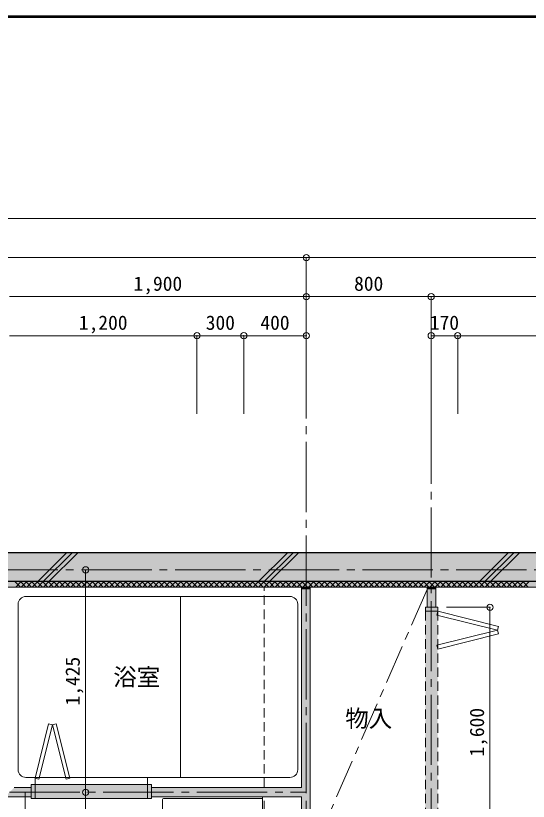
# Model space of a CAD drawing. Units: millimetres at full size, sheet at 1:50. Extents: x -9674 to 9699, y -6794 to 6791.
# Drawn here: x 162 to 3444, y 1759 to 6791 of the extents above; entities that cross this region are included whole.
import ezdxf
from ezdxf.enums import TextEntityAlignment as Align

# ---------------------------------------------------------------- set-up
doc = ezdxf.new("R2010")
doc.units = ezdxf.units.MM
doc.header["$LTSCALE"] = 50
doc.header["$PDMODE"] = 32
doc.header["$PDSIZE"] = 40
for name, pattern in [('CHAIN1', [8, 5, -1, 1, -1]), ('CHAIN2', [12, 9, -1, 1, -1]), ('DASHED1', [1.8, 1.2, -0.6])]:
    doc.linetypes.add(name, pattern=pattern)
for name, color, linetype, lineweight in [('0-0_図面枠', 7, 'Continuous', 9), ('1-0_芯', 7, 'CHAIN2', 9), ('1-1_躯体', 2, 'Continuous', 25), ('1-2_間仕切', 3, 'Continuous', 18), ('1-3_建具', 3, 'Continuous', 18), ('1-5_設備', 7, 'Continuous', 9), ('1-7_その他', 7, 'DASHED1', 9), ('1-8_ハッチ', 4, 'Continuous', 9), ('1-A_文字', 7, 'Continuous', 9), ('1-B_寸法', 7, 'Continuous', 9), ('1-C_梁', 7, 'DASHED1', 9), ('1-D_記号', 7, 'CHAIN1', 9)]:
    doc.layers.add(name, color=color, linetype=linetype, lineweight=lineweight)
for name, color, linetype in [('4-0', 1, 'Continuous'), ('4-2', 4, 'Continuous'), ('4-F', 4, 'Continuous')]:
    doc.layers.add(name, color=color, linetype=linetype)
doc.styles.add('ＭＳ ゴシック', font='')
doc.styles.get('ＭＳ ゴシック').set_extended_font_data('MS Gothic')

msp = doc.modelspace()

# ---------------------------------------------------------------- linework, layer by layer
at = {"layer": '0-0_図面枠'}
for p, q in [((9697.16, 6789.66), (-9672.16, 6789.66)), ((9695.4, 6787.9), (-9670.4, 6787.9)), ((-9668.64, 6786.14), (9693.64, 6786.14)), ((9691.87, 6784.38), (-9666.87, 6784.38)), ((9690.11, 6782.61), (-9665.11, 6782.61)), ((9688.35, 6780.85), (-9663.35, 6780.85))]:
    msp.add_line(p, q, dxfattribs=at)
msp.add_lwpolyline([(9698.92, -6793.93), (9698.92, 6791.43), (-9673.92, 6791.43)], dxfattribs=at)
at = {"layer": '1-0_芯'}
for p, q in [((2022.5, -4188.13), (2022.5, 4241.87)), ((2822.5, 4241.87), (2822.5, 771.87)), ((-8417.5, 3241.87), (8192.5, 3241.87)), ((122.5, 1816.87), (2022.5, 1816.87))]:
    msp.add_line(p, q, dxfattribs=at)
at = {"layer": '1-1_躯体'}
for p, q in [((6382.5, 3351.87), (-6917.5, 3351.87)), ((6182.5, 3166.87), (-6617.5, 3166.87))]:
    msp.add_line(p, q, dxfattribs=at)
at = {"layer": '1-2_間仕切'}
for p, q in [((1992.5, 1846.87), (1992.5, 3131.87)), ((2048.5, 1401.87), (2048.5, 3131.87)), ((2796.5, 3131.87), (2796.5, 3001.87)), ((2852.5, 3001.87), (2852.5, 3131.87)), ((152.5, 1846.87), (260.5, 1846.87)), ((1030.5, 1846.87), (1992.5, 1846.87)), ((92.5, 1786.87), (260.5, 1786.87)), ((1030.5, 1786.87), (1992.5, 1786.87)), ((1992.5, 801.87), (1992.5, 1786.87))]:
    msp.add_line(p, q, dxfattribs=at)
at = {"layer": '1-3_建具', "color": 7, "lineweight": 9}
for p, q in [((2865, 3001.87), (2785, 3001.87)), ((2858.94, 2952.62), (2865, 2976.87)), ((2865, 2976.87), (2865, 3001.87)), ((2858.94, 2758.59), (3246.99, 2855.6)), ((3253.06, 2831.35), (2865, 2734.33)), ((3246.99, 2855.6), (3253.06, 2831.35)), ((2858.94, 2758.59), (2865, 2734.33)), ((397.07, 2250.06), (309.75, 1900.81)), ((397.07, 2250.06), (372.81, 2256.12)), ((397.07, 2250.06), (421.32, 2256.12)), ((397.07, 2250.06), (484.38, 1900.81)), ((260.5, 1866.87), (260.5, 1776.87)), ((285.5, 1866.87), (260.5, 1866.87)), ((309.75, 1900.81), (285.5, 1906.87)), ((285.5, 1776.87), (285.5, 1866.87)), ((1005.5, 1866.87), (285.5, 1866.87)), ((484.38, 1900.81), (508.63, 1906.87)), ((1005.5, 1866.87), (1005.5, 1776.87)), ((1030.5, 1866.87), (1005.5, 1866.87)), ((1030.5, 1776.87), (1030.5, 1866.87)), ((285.5, 1776.87), (260.5, 1776.87)), ((1005.5, 1776.87), (285.5, 1776.87)), ((1030.5, 1776.87), (1005.5, 1776.87))]:
    msp.add_line(p, q, dxfattribs=at)
at = {"layer": '1-3_建具', "color": 7, "linetype": 'DASHED1', "lineweight": 9}
for p, q in [((2785, 2976.87), (2785, 1426.87)), ((2865, 2976.87), (2865, 1426.87))]:
    msp.add_line(p, q, dxfattribs=at)
at = {"layer": '1-3_建具', "color": 7, "lineweight": 9}
for points in [[(2865, 2976.87), (2785, 2976.87), (2785, 3001.87)], [(2858.94, 2952.62), (3246.99, 2855.6), (3253.06, 2879.85), (2865, 2976.87)]]:
    msp.add_lwpolyline(points, dxfattribs=at)
at = {"layer": '1-5_設備'}
for p, q in [((1917.5, 3071.87), (227.5, 3071.87)), ((1217.5, 1911.87), (1217.5, 3071.87)), ((177.5, 1961.87), (177.5, 3021.87)), ((1967.5, 3021.87), (1967.5, 1961.87)), ((285.5, 1906.87), (372.81, 2256.12)), ((508.63, 1906.87), (421.32, 2256.12)), ((227.5, 1911.87), (1917.5, 1911.87)), ((285.5, 1866.87), (285.5, 1911.87)), ((1005.5, 1866.87), (1005.5, 1911.87)), ((1102.5, 1771.87), (1102.5, 981.87)), ((1742.5, 1776.87), (1107.5, 1776.87)), ((1742.5, 801.87), (1742.5, 1786.87))]:
    msp.add_line(p, q, dxfattribs=at)
for centre, radius, start, end in [((227.5, 3021.87), 50, 90, 180), ((1917.5, 3021.87), 50, 0, 90), ((227.5, 1961.87), 50, 180, 270), ((1917.5, 1961.87), 50, 270, 0), ((1107.5, 1771.87), 5, 90, 180)]:
    msp.add_arc(centre, radius, start, end, dxfattribs=at)
at = {"layer": '1-7_その他', "color": 4, "linetype": 'CHAIN1'}
msp.add_line((2796.5, 3116.87), (2048.5, 1401.87), dxfattribs=at)
at = {"layer": '1-8_ハッチ'}
for p, q in [((303.09, 3166.87), (488.09, 3351.87)), ((338.44, 3166.87), (523.44, 3351.87)), ((373.8, 3166.87), (558.8, 3351.87)), ((1717.3, 3166.87), (1902.3, 3351.87)), ((1752.66, 3166.87), (1937.66, 3351.87)), ((1788.01, 3166.87), (1973.01, 3351.87)), ((3131.51, 3166.87), (3316.51, 3351.87)), ((3166.87, 3166.87), (3351.87, 3351.87)), ((3202.22, 3166.87), (3387.22, 3351.87)), ((6147.5, 3131.87), (-6582.5, 3131.87)), ((156.53, 3166.87), (191.53, 3131.87)), ((162.02, 3131.87), (197.02, 3166.87)), ((191.89, 3166.87), (226.89, 3131.87)), ((197.38, 3131.87), (232.38, 3166.87)), ((227.24, 3166.87), (262.24, 3131.87)), ((232.73, 3131.87), (267.73, 3166.87)), ((262.6, 3166.87), (297.6, 3131.87)), ((268.09, 3131.87), (303.09, 3166.87)), ((297.95, 3166.87), (332.95, 3131.87)), ((303.44, 3131.87), (338.44, 3166.87)), ((333.31, 3166.87), (368.31, 3131.87)), ((338.8, 3131.87), (373.8, 3166.87)), ((368.66, 3166.87), (403.66, 3131.87)), ((374.15, 3131.87), (409.15, 3166.87)), ((404.02, 3166.87), (439.02, 3131.87)), ((409.51, 3131.87), (444.51, 3166.87)), ((439.38, 3166.87), (474.38, 3131.87)), ((444.86, 3131.87), (479.86, 3166.87)), ((474.73, 3166.87), (509.73, 3131.87)), ((480.22, 3131.87), (515.22, 3166.87)), ((510.09, 3166.87), (545.09, 3131.87)), ((515.57, 3131.87), (550.57, 3166.87)), ((545.44, 3166.87), (580.44, 3131.87)), ((550.93, 3131.87), (585.93, 3166.87)), ((580.8, 3166.87), (615.8, 3131.87)), ((586.28, 3131.87), (621.28, 3166.87)), ((616.15, 3166.87), (651.15, 3131.87)), ((621.64, 3131.87), (656.64, 3166.87)), ((651.51, 3166.87), (686.51, 3131.87)), ((657, 3131.87), (692, 3166.87)), ((686.86, 3166.87), (721.86, 3131.87)), ((692.35, 3131.87), (727.35, 3166.87)), ((722.22, 3166.87), (757.22, 3131.87)), ((727.71, 3131.87), (762.71, 3166.87)), ((757.57, 3166.87), (792.57, 3131.87)), ((763.06, 3131.87), (798.06, 3166.87)), ((792.93, 3166.87), (827.93, 3131.87)), ((798.42, 3131.87), (833.42, 3166.87)), ((828.28, 3166.87), (863.28, 3131.87)), ((833.77, 3131.87), (868.77, 3166.87)), ((863.64, 3166.87), (898.64, 3131.87)), ((869.13, 3131.87), (904.13, 3166.87)), ((898.99, 3166.87), (933.99, 3131.87)), ((904.48, 3131.87), (939.48, 3166.87)), ((934.35, 3166.87), (969.35, 3131.87)), ((939.84, 3131.87), (974.84, 3166.87)), ((969.71, 3166.87), (1004.71, 3131.87)), ((975.19, 3131.87), (1010.19, 3166.87)), ((1005.06, 3166.87), (1040.06, 3131.87)), ((1010.55, 3131.87), (1045.55, 3166.87)), ((1040.42, 3166.87), (1075.42, 3131.87)), ((1045.9, 3131.87), (1080.9, 3166.87)), ((1075.77, 3166.87), (1110.77, 3131.87)), ((1081.26, 3131.87), (1116.26, 3166.87)), ((1111.13, 3166.87), (1146.13, 3131.87)), ((1116.61, 3131.87), (1151.61, 3166.87)), ((1146.48, 3166.87), (1181.48, 3131.87)), ((1151.97, 3131.87), (1186.97, 3166.87)), ((1181.84, 3166.87), (1216.84, 3131.87)), ((1187.33, 3131.87), (1222.33, 3166.87)), ((1217.19, 3166.87), (1252.19, 3131.87)), ((1222.68, 3131.87), (1257.68, 3166.87)), ((1252.55, 3166.87), (1287.55, 3131.87)), ((1258.04, 3131.87), (1293.04, 3166.87)), ((1287.9, 3166.87), (1322.9, 3131.87)), ((1293.39, 3131.87), (1328.39, 3166.87)), ((1323.26, 3166.87), (1358.26, 3131.87)), ((1328.75, 3131.87), (1363.75, 3166.87)), ((1358.61, 3166.87), (1393.61, 3131.87)), ((1364.1, 3131.87), (1399.1, 3166.87)), ((1393.97, 3166.87), (1428.97, 3131.87)), ((1399.46, 3131.87), (1434.46, 3166.87)), ((1429.33, 3166.87), (1464.33, 3131.87)), ((1434.81, 3131.87), (1469.81, 3166.87)), ((1464.68, 3166.87), (1499.68, 3131.87)), ((1470.17, 3131.87), (1505.17, 3166.87)), ((1500.04, 3166.87), (1535.04, 3131.87)), ((1505.52, 3131.87), (1540.52, 3166.87)), ((1535.39, 3166.87), (1570.39, 3131.87)), ((1540.88, 3131.87), (1575.88, 3166.87)), ((1570.75, 3166.87), (1605.75, 3131.87)), ((1576.23, 3131.87), (1611.23, 3166.87)), ((1606.1, 3166.87), (1641.1, 3131.87)), ((1611.59, 3131.87), (1646.59, 3166.87)), ((1641.46, 3166.87), (1676.46, 3131.87)), ((1646.94, 3131.87), (1681.94, 3166.87)), ((1676.81, 3166.87), (1711.81, 3131.87)), ((1682.3, 3131.87), (1717.3, 3166.87)), ((1712.17, 3166.87), (1747.17, 3131.87)), ((1717.66, 3131.87), (1752.66, 3166.87)), ((1747.52, 3166.87), (1782.52, 3131.87)), ((1753.01, 3131.87), (1788.01, 3166.87)), ((1782.88, 3166.87), (1817.88, 3131.87)), ((1788.37, 3131.87), (1823.37, 3166.87)), ((1818.23, 3166.87), (1853.23, 3131.87)), ((1823.72, 3131.87), (1858.72, 3166.87)), ((1853.59, 3166.87), (1888.59, 3131.87)), ((1859.08, 3131.87), (1894.08, 3166.87)), ((1888.94, 3166.87), (1923.94, 3131.87)), ((1894.43, 3131.87), (1929.43, 3166.87)), ((1924.3, 3166.87), (1959.3, 3131.87)), ((1929.79, 3131.87), (1964.79, 3166.87)), ((1959.66, 3166.87), (1994.66, 3131.87)), ((1965.14, 3131.87), (2000.14, 3166.87)), ((1995.01, 3166.87), (2030.01, 3131.87)), ((2000.5, 3131.87), (2035.5, 3166.87)), ((2030.37, 3166.87), (2065.37, 3131.87)), ((2035.85, 3131.87), (2070.85, 3166.87)), ((2065.72, 3166.87), (2100.72, 3131.87)), ((2071.21, 3131.87), (2106.21, 3166.87)), ((2101.08, 3166.87), (2136.08, 3131.87)), ((2106.56, 3131.87), (2141.56, 3166.87)), ((2136.43, 3166.87), (2171.43, 3131.87)), ((2141.92, 3131.87), (2176.92, 3166.87)), ((2171.79, 3166.87), (2206.79, 3131.87)), ((2177.27, 3131.87), (2212.27, 3166.87)), ((2207.14, 3166.87), (2242.14, 3131.87)), ((2212.63, 3131.87), (2247.63, 3166.87)), ((2242.5, 3166.87), (2277.5, 3131.87)), ((2247.99, 3131.87), (2282.99, 3166.87)), ((2277.85, 3166.87), (2312.85, 3131.87)), ((2283.34, 3131.87), (2318.34, 3166.87)), ((2313.21, 3166.87), (2348.21, 3131.87)), ((2318.7, 3131.87), (2353.7, 3166.87)), ((2348.56, 3166.87), (2383.56, 3131.87)), ((2354.05, 3131.87), (2389.05, 3166.87)), ((2383.92, 3166.87), (2418.92, 3131.87)), ((2389.41, 3131.87), (2424.41, 3166.87)), ((2419.27, 3166.87), (2454.27, 3131.87)), ((2424.76, 3131.87), (2459.76, 3166.87)), ((2454.63, 3166.87), (2489.63, 3131.87)), ((2460.12, 3131.87), (2495.12, 3166.87)), ((2489.99, 3166.87), (2524.99, 3131.87)), ((2495.47, 3131.87), (2530.47, 3166.87)), ((2525.34, 3166.87), (2560.34, 3131.87)), ((2530.83, 3131.87), (2565.83, 3166.87)), ((2560.7, 3166.87), (2595.7, 3131.87)), ((2566.18, 3131.87), (2601.18, 3166.87)), ((2596.05, 3166.87), (2631.05, 3131.87)), ((2601.54, 3131.87), (2636.54, 3166.87)), ((2631.41, 3166.87), (2666.41, 3131.87)), ((2636.89, 3131.87), (2671.89, 3166.87)), ((2666.76, 3166.87), (2701.76, 3131.87)), ((2672.25, 3131.87), (2707.25, 3166.87)), ((2702.12, 3166.87), (2737.12, 3131.87)), ((2707.6, 3131.87), (2742.6, 3166.87)), ((2737.47, 3166.87), (2772.47, 3131.87)), ((2742.96, 3131.87), (2777.96, 3166.87)), ((2772.83, 3166.87), (2807.83, 3131.87)), ((2778.32, 3131.87), (2813.32, 3166.87)), ((2808.18, 3166.87), (2843.18, 3131.87)), ((2813.67, 3131.87), (2848.67, 3166.87)), ((2843.54, 3166.87), (2878.54, 3131.87)), ((2849.03, 3131.87), (2884.03, 3166.87)), ((2878.89, 3166.87), (2913.89, 3131.87)), ((2884.38, 3131.87), (2919.38, 3166.87)), ((2914.25, 3166.87), (2949.25, 3131.87)), ((2919.74, 3131.87), (2954.74, 3166.87)), ((2949.6, 3166.87), (2984.6, 3131.87)), ((2955.09, 3131.87), (2990.09, 3166.87)), ((2984.96, 3166.87), (3019.96, 3131.87)), ((2990.45, 3131.87), (3025.45, 3166.87)), ((3020.32, 3166.87), (3055.32, 3131.87)), ((3025.8, 3131.87), (3060.8, 3166.87)), ((3055.67, 3166.87), (3090.67, 3131.87)), ((3061.16, 3131.87), (3096.16, 3166.87)), ((3091.03, 3166.87), (3126.03, 3131.87)), ((3096.51, 3131.87), (3131.51, 3166.87)), ((3126.38, 3166.87), (3161.38, 3131.87)), ((3131.87, 3131.87), (3166.87, 3166.87)), ((3161.74, 3166.87), (3196.74, 3131.87)), ((3167.22, 3131.87), (3202.22, 3166.87)), ((3197.09, 3166.87), (3232.09, 3131.87)), ((3202.58, 3131.87), (3237.58, 3166.87)), ((3232.45, 3166.87), (3267.45, 3131.87)), ((3237.94, 3131.87), (3272.94, 3166.87)), ((3267.8, 3166.87), (3302.8, 3131.87)), ((3273.29, 3131.87), (3308.29, 3166.87)), ((3303.16, 3166.87), (3338.16, 3131.87)), ((3308.65, 3131.87), (3343.65, 3166.87)), ((3338.51, 3166.87), (3373.51, 3131.87)), ((3344, 3131.87), (3379, 3166.87)), ((3373.87, 3166.87), (3408.87, 3131.87)), ((3379.36, 3131.87), (3414.36, 3166.87)), ((3409.22, 3166.87), (3444.22, 3131.87)), ((3414.71, 3131.87), (3449.71, 3166.87))]:
    msp.add_line(p, q, dxfattribs=at)
at = {"layer": '1-B_寸法'}
for p, q in [((-6677.5, 5491.87), (6422.5, 5491.87)), ((-2477.5, 5241.87), (2022.5, 5241.87)), ((2022.5, 5241.87), (6422.5, 5241.87)), ((2022.5, 4241.87), (2022.5, 5241.87)), ((122.5, 4991.87), (2022.5, 4991.87)), ((2022.5, 4991.87), (2822.5, 4991.87)), ((2822.5, 4991.87), (6422.5, 4991.87)), ((2822.5, 4241.87), (2822.5, 4991.87)), ((122.5, 4741.87), (1322.5, 4741.87)), ((1322.5, 4241.87), (1322.5, 4741.87)), ((1322.5, 4741.87), (1622.5, 4741.87)), ((1622.5, 4241.87), (1622.5, 4741.87)), ((1622.5, 4741.87), (2022.5, 4741.87)), ((2822.5, 4741.87), (2992.5, 4741.87)), ((2992.5, 4241.87), (2992.5, 4741.87)), ((2992.5, 4741.87), (4192.5, 4741.87)), ((609.59, 3241.87), (609.59, 1816.87)), ((2921.61, 3001.87), (3198.46, 3001.87)), ((3198.46, 1401.87), (3198.46, 3001.87)), ((609.59, 1816.87), (609.59, 771.87))]:
    msp.add_line(p, q, dxfattribs=at)
at = {"layer": '1-B_寸法', "color": 3}
for p in [(2022.5, 5241.87), (2022.5, 4991.87), (2822.5, 4991.87), (1322.5, 4741.87), (1622.5, 4741.87), (2022.5, 4741.87), (2822.5, 4741.87), (2992.5, 4741.87), (609.59, 3241.87), (3198.46, 3001.87), (609.59, 1816.87)]:
    msp.add_point(p, dxfattribs=at)
at = {"layer": '1-C_梁'}
for p, q in [((1752.5, 1846.87), (1752.5, 3131.87)), ((1752.5, 801.87), (1752.5, 1786.87))]:
    msp.add_line(p, q, dxfattribs=at)
at = {"layer": '1-D_記号'}
msp.add_line((222.5, 1816.87), (222.5, 801.87), dxfattribs=at)
at = {"layer": '4-0'}
msp.add_solid([(-6917.5, 3351.87), (-6617.5, 3166.87), (6382.5, 3351.87), (6182.5, 3166.87)], dxfattribs=at)
at = {"layer": '4-2'}
for points in [[(1992.5, 3131.87), (1992.5, 3116.87), (2048.5, 3131.87), (2048.5, 3116.87)], [(2796.5, 3131.87), (2796.5, 3116.87), (2852.5, 3131.87), (2852.5, 3116.87)], [(1992.5, 3116.87), (2048.5, 3116.87), (1992.5, 801.87), (2048.5, 1401.87)], [(2796.5, 3116.87), (2852.5, 3116.87), (2796.5, 3001.87), (2852.5, 3001.87)], [(2785, 1401.87), (2865, 1401.87), (2785, 3001.87), (2865, 3001.87)], [(260.5, 1776.87), (260.5, 1866.87), (1030.5, 1776.87), (1030.5, 1866.87)], [(260.5, 1846.87), (260.5, 1786.87), (152.5, 1846.87), (92.5, 1786.87)], [(1030.5, 1786.87), (1030.5, 1846.87), (1992.5, 1786.87), (1992.5, 1846.87)]]:
    msp.add_solid(points, dxfattribs=at)
at = {"layer": '4-F'}
msp.add_solid([(-6617.5, 3166.87), (-6582.5, 3131.87), (6182.5, 3166.87), (6147.5, 3131.87)], dxfattribs=at)

# ---------------------------------------------------------------- texts
at = {"layer": '1-A_文字', "style": 'ＭＳ ゴシック'}
for s, p in [('浴室', (787.1, 2467.26)), ('物入', (2272.5, 2201.87))]:
    msp.add_text(s, height=110, dxfattribs=at).set_placement(p, align=Align.BOTTOM_LEFT)
at = {"layer": '1-B_寸法', "style": 'ＭＳ ゴシック'}
for s, p in [('1,900', (916.25, 5001.87)), ('800', (2328.75, 5001.87)), ('1,200', (566.25, 4751.87)), ('300', (1378.75, 4751.87)), ('400', (1728.75, 4751.87)), ('170', (2813.75, 4751.87))]:
    msp.add_text(s, height=91.64, dxfattribs=at).set_placement(p, align=Align.BOTTOM_LEFT)
for s, p in [('1,425', (599.59, 2373.12)), ('1,600', (3188.46, 2045.62))]:
    msp.add_text(s, height=91.64, rotation=90, dxfattribs=at).set_placement(p, align=Align.BOTTOM_LEFT)

doc.saveas('drawing.dxf')
